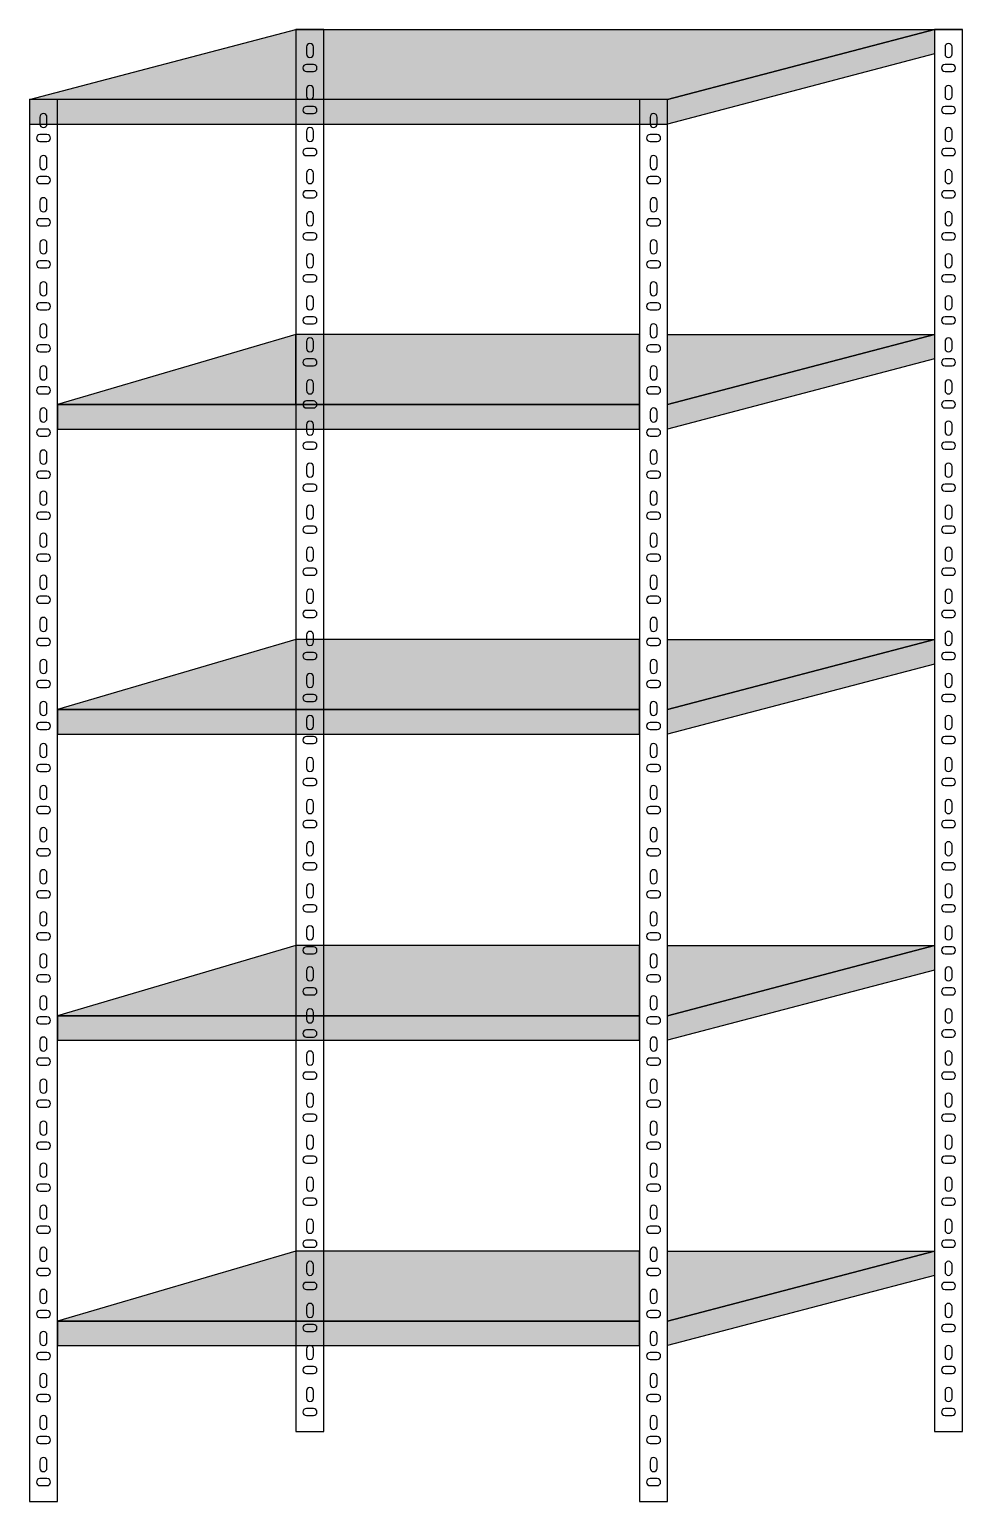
# Model space of a CAD drawing. Header units: millimetres. Extents: x 6614975 to 6624097, y 8742145 to 8746891.
# Drawn here: x 6615301.3 to 6615434.4, y 8745590.1 to 8745800.1 of the extents above; entities that cross this region are included whole.
import ezdxf

# ---------------------------------------------------------------- set-up
doc = ezdxf.new("R2010")
doc.units = ezdxf.units.MM

msp = doc.modelspace()

# ---------------------------------------------------------------- hatches: boundary and pattern name
h = msp.add_hatch(color=8)
h.dxf.hatch_style = 1
h.paths.add_polyline_path([(6615392.341, 8745790.06), (6615430.393, 8745800.06), (6615343.341, 8745800.06), (6615339.341, 8745800.06), (6615301.341, 8745790.06)])
h = msp.add_hatch(color=8)
h.dxf.hatch_style = 1
h.paths.add_polyline_path([(6615430.393, 8745796.56), (6615430.393, 8745800.06), (6615392.341, 8745790.06), (6615392.341, 8745786.56)])
h = msp.add_hatch(color=8)
h.dxf.hatch_style = 1
h.paths.add_polyline_path([(6615301.341, 8745790.06), (6615301.341, 8745786.56), (6615392.341, 8745786.56), (6615392.341, 8745790.06)])
h = msp.add_hatch(color=8)
h.dxf.hatch_style = 1
h.paths.add_polyline_path([(6615339.341, 8745756.56), (6615305.341, 8745746.56), (6615388.341, 8745746.56), (6615388.341, 8745756.56)])
h = msp.add_hatch(color=8)
h.dxf.hatch_style = 1
h.paths.add_polyline_path([(6615430.393, 8745753.06), (6615430.393, 8745756.56), (6615392.341, 8745746.56), (6615392.341, 8745743.06)])
h = msp.add_hatch(color=8)
h.dxf.hatch_style = 1
h.paths.add_polyline_path([(6615430.393, 8745756.56), (6615392.341, 8745756.56), (6615392.341, 8745746.56)])
h = msp.add_hatch(color=8)
h.dxf.hatch_style = 1
h.paths.add_polyline_path([(6615388.341, 8745743.06), (6615388.341, 8745746.56), (6615305.341, 8745746.56), (6615305.341, 8745743.06)])
h = msp.add_hatch(color=8)
h.dxf.hatch_style = 1
h.paths.add_polyline_path([(6615339.341, 8745713.033), (6615305.341, 8745703.033), (6615388.341, 8745703.033), (6615388.341, 8745713.033)])
h = msp.add_hatch(color=8)
h.dxf.hatch_style = 1
h.paths.add_polyline_path([(6615430.393, 8745709.533), (6615430.393, 8745713.033), (6615392.341, 8745703.033), (6615392.341, 8745699.533)])
h = msp.add_hatch(color=8)
h.dxf.hatch_style = 1
h.paths.add_polyline_path([(6615430.393, 8745713.033), (6615392.341, 8745713.033), (6615392.341, 8745703.033)])
h = msp.add_hatch(color=8)
h.dxf.hatch_style = 1
h.paths.add_polyline_path([(6615388.341, 8745699.533), (6615388.341, 8745703.033), (6615305.341, 8745703.033), (6615305.341, 8745699.533)])
h = msp.add_hatch(color=8)
h.dxf.hatch_style = 1
h.paths.add_polyline_path([(6615339.341, 8745669.362), (6615305.341, 8745659.362), (6615388.341, 8745659.362), (6615388.341, 8745669.362)])
h = msp.add_hatch(color=8)
h.dxf.hatch_style = 1
h.paths.add_polyline_path([(6615430.393, 8745665.862), (6615430.393, 8745669.362), (6615392.341, 8745659.362), (6615392.341, 8745655.862)])
h = msp.add_hatch(color=8)
h.dxf.hatch_style = 1
h.paths.add_polyline_path([(6615430.393, 8745669.362), (6615392.341, 8745669.362), (6615392.341, 8745659.362)])
h = msp.add_hatch(color=8)
h.dxf.hatch_style = 1
h.paths.add_polyline_path([(6615388.341, 8745655.862), (6615388.341, 8745659.362), (6615305.341, 8745659.362), (6615305.341, 8745655.862)])
h = msp.add_hatch(color=8)
h.dxf.hatch_style = 1
h.paths.add_polyline_path([(6615339.341, 8745625.8), (6615305.341, 8745615.8), (6615388.341, 8745615.8), (6615388.341, 8745625.8)])
h = msp.add_hatch(color=8)
h.dxf.hatch_style = 1
h.paths.add_polyline_path([(6615430.393, 8745622.3), (6615430.393, 8745625.8), (6615392.341, 8745615.8), (6615392.341, 8745612.3)])
h = msp.add_hatch(color=8)
h.dxf.hatch_style = 1
h.paths.add_polyline_path([(6615430.393, 8745625.8), (6615392.341, 8745625.8), (6615392.341, 8745615.8)])
h = msp.add_hatch(color=8)
h.dxf.hatch_style = 1
h.paths.add_polyline_path([(6615388.341, 8745612.3), (6615388.341, 8745615.8), (6615305.341, 8745615.8), (6615305.341, 8745612.3)])

# ---------------------------------------------------------------- linework, layer by layer
for p, q in [((6615339.341, 8745800.06), (6615343.341, 8745800.06)), ((6615339.341, 8745746.56), (6615339.341, 8745756.56))]:
    msp.add_line(p, q)
for points in [[(6615430.393, 8745800.06), (6615392.341, 8745790.06), (6615301.341, 8745790.06), (6615339.341, 8745800.06), (6615343.341, 8745800.06), (6615434.393, 8745800.06)], [(6615339.341, 8745756.56), (6615305.341, 8745746.56), (6615388.341, 8745746.56), (6615388.341, 8745756.56), (6615339.341, 8745756.56)], [(6615339.341, 8745713.033), (6615305.341, 8745703.033), (6615388.341, 8745703.033), (6615388.341, 8745713.033), (6615339.341, 8745713.033)], [(6615339.341, 8745669.362), (6615305.341, 8745659.362), (6615388.341, 8745659.362), (6615388.341, 8745669.362), (6615339.341, 8745669.362)], [(6615339.341, 8745625.8), (6615305.341, 8745615.8), (6615388.341, 8745615.8), (6615388.341, 8745625.8), (6615339.341, 8745625.8)]]:
    msp.add_lwpolyline(points)
for points in [[(6615339.341, 8745600.06), (6615343.341, 8745600.06), (6615343.341, 8745800.06), (6615339.341, 8745800.06)], [(6615392.341, 8745790.06), (6615430.393, 8745800.06), (6615430.393, 8745796.56), (6615392.341, 8745786.56)], [(6615430.393, 8745600.06), (6615434.393, 8745600.06), (6615434.393, 8745800.06), (6615430.393, 8745800.06)], [(6615301.341, 8745590.06), (6615305.341, 8745590.06), (6615305.341, 8745790.06), (6615301.341, 8745790.06)], [(6615301.341, 8745786.56), (6615392.341, 8745786.56), (6615392.341, 8745790.06), (6615301.341, 8745790.06)], [(6615388.341, 8745590.06), (6615392.341, 8745590.06), (6615392.341, 8745790.06), (6615388.341, 8745790.06)], [(6615392.341, 8745746.56), (6615430.393, 8745756.56), (6615430.393, 8745753.06), (6615392.341, 8745743.06)], [(6615392.341, 8745756.56), (6615430.393, 8745756.56), (6615392.341, 8745746.56)], [(6615305.341, 8745743.06), (6615388.341, 8745743.06), (6615388.341, 8745746.56), (6615305.341, 8745746.56)], [(6615392.341, 8745703.033), (6615430.393, 8745713.033), (6615430.393, 8745709.533), (6615392.341, 8745699.533)], [(6615392.341, 8745713.033), (6615430.393, 8745713.033), (6615392.341, 8745703.033)], [(6615305.341, 8745699.533), (6615388.341, 8745699.533), (6615388.341, 8745703.033), (6615305.341, 8745703.033)], [(6615392.341, 8745659.362), (6615430.393, 8745669.362), (6615430.393, 8745665.862), (6615392.341, 8745655.862)], [(6615392.341, 8745669.362), (6615430.393, 8745669.362), (6615392.341, 8745659.362)], [(6615305.341, 8745655.862), (6615388.341, 8745655.862), (6615388.341, 8745659.362), (6615305.341, 8745659.362)], [(6615392.341, 8745615.8), (6615430.393, 8745625.8), (6615430.393, 8745622.3), (6615392.341, 8745612.3)], [(6615392.341, 8745625.8), (6615430.393, 8745625.8), (6615392.341, 8745615.8)], [(6615305.341, 8745612.3), (6615388.341, 8745612.3), (6615388.341, 8745615.8), (6615305.341, 8745615.8)]]:
    msp.add_lwpolyline(points, close=True)
for points in [[(6615340.841, 8745796.56, 1), (6615341.841, 8745796.56), (6615341.841, 8745797.56, 1), (6615340.841, 8745797.56)], [(6615431.893, 8745796.56, 1), (6615432.893, 8745796.56), (6615432.893, 8745797.56, 1), (6615431.893, 8745797.56)], [(6615340.841, 8745795.06, 1), (6615340.841, 8745794.06), (6615341.841, 8745794.06, 1), (6615341.841, 8745795.06)], [(6615431.893, 8745795.06, 1), (6615431.893, 8745794.06), (6615432.893, 8745794.06, 1), (6615432.893, 8745795.06)], [(6615340.841, 8745790.56, 1), (6615341.841, 8745790.56), (6615341.841, 8745791.56, 1), (6615340.841, 8745791.56)], [(6615431.893, 8745790.56, 1), (6615432.893, 8745790.56), (6615432.893, 8745791.56, 1), (6615431.893, 8745791.56)], [(6615340.841, 8745789.06, 1), (6615340.841, 8745788.06), (6615341.841, 8745788.06, 1), (6615341.841, 8745789.06)], [(6615431.893, 8745789.06, 1), (6615431.893, 8745788.06), (6615432.893, 8745788.06, 1), (6615432.893, 8745789.06)], [(6615302.841, 8745786.56, 1), (6615303.841, 8745786.56), (6615303.841, 8745787.56, 1), (6615302.841, 8745787.56)], [(6615340.841, 8745784.56, 1), (6615341.841, 8745784.56), (6615341.841, 8745785.56, 1), (6615340.841, 8745785.56)], [(6615389.841, 8745786.56, 1), (6615390.841, 8745786.56), (6615390.841, 8745787.56, 1), (6615389.841, 8745787.56)], [(6615431.893, 8745784.56, 1), (6615432.893, 8745784.56), (6615432.893, 8745785.56, 1), (6615431.893, 8745785.56)], [(6615302.841, 8745785.06, 1), (6615302.841, 8745784.06), (6615303.841, 8745784.06, 1), (6615303.841, 8745785.06)], [(6615389.841, 8745785.06, 1), (6615389.841, 8745784.06), (6615390.841, 8745784.06, 1), (6615390.841, 8745785.06)], [(6615302.841, 8745780.56, 1), (6615303.841, 8745780.56), (6615303.841, 8745781.56, 1), (6615302.841, 8745781.56)], [(6615340.841, 8745783.06, 1), (6615340.841, 8745782.06), (6615341.841, 8745782.06, 1), (6615341.841, 8745783.06)], [(6615389.841, 8745780.56, 1), (6615390.841, 8745780.56), (6615390.841, 8745781.56, 1), (6615389.841, 8745781.56)], [(6615431.893, 8745783.06, 1), (6615431.893, 8745782.06), (6615432.893, 8745782.06, 1), (6615432.893, 8745783.06)], [(6615340.841, 8745778.56, 1), (6615341.841, 8745778.56), (6615341.841, 8745779.56, 1), (6615340.841, 8745779.56)], [(6615431.893, 8745778.56, 1), (6615432.893, 8745778.56), (6615432.893, 8745779.56, 1), (6615431.893, 8745779.56)], [(6615302.841, 8745779.06, 1), (6615302.841, 8745778.06), (6615303.841, 8745778.06, 1), (6615303.841, 8745779.06)], [(6615389.841, 8745779.06, 1), (6615389.841, 8745778.06), (6615390.841, 8745778.06, 1), (6615390.841, 8745779.06)], [(6615302.841, 8745774.56, 1), (6615303.841, 8745774.56), (6615303.841, 8745775.56, 1), (6615302.841, 8745775.56)], [(6615340.841, 8745777.06, 1), (6615340.841, 8745776.06), (6615341.841, 8745776.06, 1), (6615341.841, 8745777.06)], [(6615389.841, 8745774.56, 1), (6615390.841, 8745774.56), (6615390.841, 8745775.56, 1), (6615389.841, 8745775.56)], [(6615431.893, 8745777.06, 1), (6615431.893, 8745776.06), (6615432.893, 8745776.06, 1), (6615432.893, 8745777.06)], [(6615340.841, 8745772.56, 1), (6615341.841, 8745772.56), (6615341.841, 8745773.56, 1), (6615340.841, 8745773.56)], [(6615431.893, 8745772.56, 1), (6615432.893, 8745772.56), (6615432.893, 8745773.56, 1), (6615431.893, 8745773.56)], [(6615302.841, 8745773.06, 1), (6615302.841, 8745772.06), (6615303.841, 8745772.06, 1), (6615303.841, 8745773.06)], [(6615389.841, 8745773.06, 1), (6615389.841, 8745772.06), (6615390.841, 8745772.06, 1), (6615390.841, 8745773.06)], [(6615302.841, 8745768.56, 1), (6615303.841, 8745768.56), (6615303.841, 8745769.56, 1), (6615302.841, 8745769.56)], [(6615340.841, 8745771.06, 1), (6615340.841, 8745770.06), (6615341.841, 8745770.06, 1), (6615341.841, 8745771.06)], [(6615389.841, 8745768.56, 1), (6615390.841, 8745768.56), (6615390.841, 8745769.56, 1), (6615389.841, 8745769.56)], [(6615431.893, 8745771.06, 1), (6615431.893, 8745770.06), (6615432.893, 8745770.06, 1), (6615432.893, 8745771.06)], [(6615340.841, 8745766.56, 1), (6615341.841, 8745766.56), (6615341.841, 8745767.56, 1), (6615340.841, 8745767.56)], [(6615431.893, 8745766.56, 1), (6615432.893, 8745766.56), (6615432.893, 8745767.56, 1), (6615431.893, 8745767.56)], [(6615302.841, 8745767.06, 1), (6615302.841, 8745766.06), (6615303.841, 8745766.06, 1), (6615303.841, 8745767.06)], [(6615340.841, 8745765.06, 1), (6615340.841, 8745764.06), (6615341.841, 8745764.06, 1), (6615341.841, 8745765.06)], [(6615389.841, 8745767.06, 1), (6615389.841, 8745766.06), (6615390.841, 8745766.06, 1), (6615390.841, 8745767.06)], [(6615431.893, 8745765.06, 1), (6615431.893, 8745764.06), (6615432.893, 8745764.06, 1), (6615432.893, 8745765.06)], [(6615302.841, 8745762.56, 1), (6615303.841, 8745762.56), (6615303.841, 8745763.56, 1), (6615302.841, 8745763.56)], [(6615389.841, 8745762.56, 1), (6615390.841, 8745762.56), (6615390.841, 8745763.56, 1), (6615389.841, 8745763.56)], [(6615302.841, 8745761.06, 1), (6615302.841, 8745760.06), (6615303.841, 8745760.06, 1), (6615303.841, 8745761.06)], [(6615340.841, 8745760.56, 1), (6615341.841, 8745760.56), (6615341.841, 8745761.56, 1), (6615340.841, 8745761.56)], [(6615389.841, 8745761.06, 1), (6615389.841, 8745760.06), (6615390.841, 8745760.06, 1), (6615390.841, 8745761.06)], [(6615431.893, 8745760.56, 1), (6615432.893, 8745760.56), (6615432.893, 8745761.56, 1), (6615431.893, 8745761.56)], [(6615340.841, 8745759.06, 1), (6615340.841, 8745758.06), (6615341.841, 8745758.06, 1), (6615341.841, 8745759.06)], [(6615431.893, 8745759.06, 1), (6615431.893, 8745758.06), (6615432.893, 8745758.06, 1), (6615432.893, 8745759.06)], [(6615302.841, 8745756.56, 1), (6615303.841, 8745756.56), (6615303.841, 8745757.56, 1), (6615302.841, 8745757.56)], [(6615389.841, 8745756.56, 1), (6615390.841, 8745756.56), (6615390.841, 8745757.56, 1), (6615389.841, 8745757.56)], [(6615302.841, 8745755.06, 1), (6615302.841, 8745754.06), (6615303.841, 8745754.06, 1), (6615303.841, 8745755.06)], [(6615340.841, 8745754.56, 1), (6615341.841, 8745754.56), (6615341.841, 8745755.56, 1), (6615340.841, 8745755.56)], [(6615389.841, 8745755.06, 1), (6615389.841, 8745754.06), (6615390.841, 8745754.06, 1), (6615390.841, 8745755.06)], [(6615431.893, 8745754.56, 1), (6615432.893, 8745754.56), (6615432.893, 8745755.56, 1), (6615431.893, 8745755.56)], [(6615340.841, 8745753.06, 1), (6615340.841, 8745752.06), (6615341.841, 8745752.06, 1), (6615341.841, 8745753.06)], [(6615431.893, 8745753.06, 1), (6615431.893, 8745752.06), (6615432.893, 8745752.06, 1), (6615432.893, 8745753.06)], [(6615302.841, 8745750.56, 1), (6615303.841, 8745750.56), (6615303.841, 8745751.56, 1), (6615302.841, 8745751.56)], [(6615389.841, 8745750.56, 1), (6615390.841, 8745750.56), (6615390.841, 8745751.56, 1), (6615389.841, 8745751.56)], [(6615302.841, 8745749.06, 1), (6615302.841, 8745748.06), (6615303.841, 8745748.06, 1), (6615303.841, 8745749.06)], [(6615340.841, 8745748.56, 1), (6615341.841, 8745748.56), (6615341.841, 8745749.56, 1), (6615340.841, 8745749.56)], [(6615389.841, 8745749.06, 1), (6615389.841, 8745748.06), (6615390.841, 8745748.06, 1), (6615390.841, 8745749.06)], [(6615431.893, 8745748.56, 1), (6615432.893, 8745748.56), (6615432.893, 8745749.56, 1), (6615431.893, 8745749.56)], [(6615340.841, 8745747.06, 1), (6615340.841, 8745746.06), (6615341.841, 8745746.06, 1), (6615341.841, 8745747.06)], [(6615431.893, 8745747.06, 1), (6615431.893, 8745746.06), (6615432.893, 8745746.06, 1), (6615432.893, 8745747.06)], [(6615302.841, 8745744.56, 1), (6615303.841, 8745744.56), (6615303.841, 8745745.56, 1), (6615302.841, 8745745.56)], [(6615340.841, 8745742.694, 1), (6615341.841, 8745742.694), (6615341.841, 8745743.694, 1), (6615340.841, 8745743.694)], [(6615389.841, 8745744.56, 1), (6615390.841, 8745744.56), (6615390.841, 8745745.56, 1), (6615389.841, 8745745.56)], [(6615431.893, 8745742.694, 1), (6615432.893, 8745742.694), (6615432.893, 8745743.694, 1), (6615431.893, 8745743.694)], [(6615302.841, 8745743.06, 1), (6615302.841, 8745742.06), (6615303.841, 8745742.06, 1), (6615303.841, 8745743.06)], [(6615389.841, 8745743.06, 1), (6615389.841, 8745742.06), (6615390.841, 8745742.06, 1), (6615390.841, 8745743.06)], [(6615302.841, 8745738.56, 1), (6615303.841, 8745738.56), (6615303.841, 8745739.56, 1), (6615302.841, 8745739.56)], [(6615340.841, 8745741.194, 1), (6615340.841, 8745740.194), (6615341.841, 8745740.194, 1), (6615341.841, 8745741.194)], [(6615389.841, 8745738.56, 1), (6615390.841, 8745738.56), (6615390.841, 8745739.56, 1), (6615389.841, 8745739.56)], [(6615431.893, 8745741.194, 1), (6615431.893, 8745740.194), (6615432.893, 8745740.194, 1), (6615432.893, 8745741.194)], [(6615340.841, 8745736.694, 1), (6615341.841, 8745736.694), (6615341.841, 8745737.694, 1), (6615340.841, 8745737.694)], [(6615431.893, 8745736.694, 1), (6615432.893, 8745736.694), (6615432.893, 8745737.694, 1), (6615431.893, 8745737.694)], [(6615302.841, 8745737.06, 1), (6615302.841, 8745736.06), (6615303.841, 8745736.06, 1), (6615303.841, 8745737.06)], [(6615389.841, 8745737.06, 1), (6615389.841, 8745736.06), (6615390.841, 8745736.06, 1), (6615390.841, 8745737.06)], [(6615302.841, 8745732.694, 1), (6615303.841, 8745732.694), (6615303.841, 8745733.694, 1), (6615302.841, 8745733.694)], [(6615340.841, 8745735.194, 1), (6615340.841, 8745734.194), (6615341.841, 8745734.194, 1), (6615341.841, 8745735.194)], [(6615389.841, 8745732.694, 1), (6615390.841, 8745732.694), (6615390.841, 8745733.694, 1), (6615389.841, 8745733.694)], [(6615431.893, 8745735.194, 1), (6615431.893, 8745734.194), (6615432.893, 8745734.194, 1), (6615432.893, 8745735.194)], [(6615340.841, 8745730.694, 1), (6615341.841, 8745730.694), (6615341.841, 8745731.694, 1), (6615340.841, 8745731.694)], [(6615431.893, 8745730.694, 1), (6615432.893, 8745730.694), (6615432.893, 8745731.694, 1), (6615431.893, 8745731.694)], [(6615302.841, 8745731.194, 1), (6615302.841, 8745730.194), (6615303.841, 8745730.194, 1), (6615303.841, 8745731.194)], [(6615389.841, 8745731.194, 1), (6615389.841, 8745730.194), (6615390.841, 8745730.194, 1), (6615390.841, 8745731.194)], [(6615302.841, 8745726.694, 1), (6615303.841, 8745726.694), (6615303.841, 8745727.694, 1), (6615302.841, 8745727.694)], [(6615340.841, 8745729.194, 1), (6615340.841, 8745728.194), (6615341.841, 8745728.194, 1), (6615341.841, 8745729.194)], [(6615389.841, 8745726.694, 1), (6615390.841, 8745726.694), (6615390.841, 8745727.694, 1), (6615389.841, 8745727.694)], [(6615431.893, 8745729.194, 1), (6615431.893, 8745728.194), (6615432.893, 8745728.194, 1), (6615432.893, 8745729.194)], [(6615302.841, 8745725.194, 1), (6615302.841, 8745724.194), (6615303.841, 8745724.194, 1), (6615303.841, 8745725.194)], [(6615340.841, 8745724.694, 1), (6615341.841, 8745724.694), (6615341.841, 8745725.694, 1), (6615340.841, 8745725.694)], [(6615389.841, 8745725.194, 1), (6615389.841, 8745724.194), (6615390.841, 8745724.194, 1), (6615390.841, 8745725.194)], [(6615431.893, 8745724.694, 1), (6615432.893, 8745724.694), (6615432.893, 8745725.694, 1), (6615431.893, 8745725.694)], [(6615340.841, 8745723.194, 1), (6615340.841, 8745722.194), (6615341.841, 8745722.194, 1), (6615341.841, 8745723.194)], [(6615431.893, 8745723.194, 1), (6615431.893, 8745722.194), (6615432.893, 8745722.194, 1), (6615432.893, 8745723.194)], [(6615302.841, 8745720.694, 1), (6615303.841, 8745720.694), (6615303.841, 8745721.694, 1), (6615302.841, 8745721.694)], [(6615389.841, 8745720.694, 1), (6615390.841, 8745720.694), (6615390.841, 8745721.694, 1), (6615389.841, 8745721.694)], [(6615302.841, 8745719.194, 1), (6615302.841, 8745718.194), (6615303.841, 8745718.194, 1), (6615303.841, 8745719.194)], [(6615340.841, 8745718.694, 1), (6615341.841, 8745718.694), (6615341.841, 8745719.694, 1), (6615340.841, 8745719.694)], [(6615389.841, 8745719.194, 1), (6615389.841, 8745718.194), (6615390.841, 8745718.194, 1), (6615390.841, 8745719.194)], [(6615431.893, 8745718.694, 1), (6615432.893, 8745718.694), (6615432.893, 8745719.694, 1), (6615431.893, 8745719.694)], [(6615340.841, 8745717.194, 1), (6615340.841, 8745716.194), (6615341.841, 8745716.194, 1), (6615341.841, 8745717.194)], [(6615431.893, 8745717.194, 1), (6615431.893, 8745716.194), (6615432.893, 8745716.194, 1), (6615432.893, 8745717.194)], [(6615302.841, 8745714.694, 1), (6615303.841, 8745714.694), (6615303.841, 8745715.694, 1), (6615302.841, 8745715.694)], [(6615389.841, 8745714.694, 1), (6615390.841, 8745714.694), (6615390.841, 8745715.694, 1), (6615389.841, 8745715.694)], [(6615302.841, 8745713.194, 1), (6615302.841, 8745712.194), (6615303.841, 8745712.194, 1), (6615303.841, 8745713.194)], [(6615340.841, 8745712.694, 1), (6615341.841, 8745712.694), (6615341.841, 8745713.694, 1), (6615340.841, 8745713.694)], [(6615389.841, 8745713.194, 1), (6615389.841, 8745712.194), (6615390.841, 8745712.194, 1), (6615390.841, 8745713.194)], [(6615431.893, 8745712.694, 1), (6615432.893, 8745712.694), (6615432.893, 8745713.694, 1), (6615431.893, 8745713.694)], [(6615340.841, 8745711.194, 1), (6615340.841, 8745710.194), (6615341.841, 8745710.194, 1), (6615341.841, 8745711.194)], [(6615431.893, 8745711.194, 1), (6615431.893, 8745710.194), (6615432.893, 8745710.194, 1), (6615432.893, 8745711.194)], [(6615302.841, 8745708.694, 1), (6615303.841, 8745708.694), (6615303.841, 8745709.694, 1), (6615302.841, 8745709.694)], [(6615389.841, 8745708.694, 1), (6615390.841, 8745708.694), (6615390.841, 8745709.694, 1), (6615389.841, 8745709.694)], [(6615302.841, 8745707.194, 1), (6615302.841, 8745706.194), (6615303.841, 8745706.194, 1), (6615303.841, 8745707.194)], [(6615340.841, 8745706.694, 1), (6615341.841, 8745706.694), (6615341.841, 8745707.694, 1), (6615340.841, 8745707.694)], [(6615389.841, 8745707.194, 1), (6615389.841, 8745706.194), (6615390.841, 8745706.194, 1), (6615390.841, 8745707.194)], [(6615431.893, 8745706.694, 1), (6615432.893, 8745706.694), (6615432.893, 8745707.694, 1), (6615431.893, 8745707.694)], [(6615302.841, 8745702.694, 1), (6615303.841, 8745702.694), (6615303.841, 8745703.694, 1), (6615302.841, 8745703.694)], [(6615340.841, 8745705.194, 1), (6615340.841, 8745704.194), (6615341.841, 8745704.194, 1), (6615341.841, 8745705.194)], [(6615389.841, 8745702.694, 1), (6615390.841, 8745702.694), (6615390.841, 8745703.694, 1), (6615389.841, 8745703.694)], [(6615431.893, 8745705.194, 1), (6615431.893, 8745704.194), (6615432.893, 8745704.194, 1), (6615432.893, 8745705.194)], [(6615340.841, 8745700.694, 1), (6615341.841, 8745700.694), (6615341.841, 8745701.694, 1), (6615340.841, 8745701.694)], [(6615431.893, 8745700.694, 1), (6615432.893, 8745700.694), (6615432.893, 8745701.694, 1), (6615431.893, 8745701.694)], [(6615302.841, 8745701.194, 1), (6615302.841, 8745700.194), (6615303.841, 8745700.194, 1), (6615303.841, 8745701.194)], [(6615389.841, 8745701.194, 1), (6615389.841, 8745700.194), (6615390.841, 8745700.194, 1), (6615390.841, 8745701.194)], [(6615302.841, 8745696.694, 1), (6615303.841, 8745696.694), (6615303.841, 8745697.694, 1), (6615302.841, 8745697.694)], [(6615340.841, 8745699.194, 1), (6615340.841, 8745698.194), (6615341.841, 8745698.194, 1), (6615341.841, 8745699.194)], [(6615389.841, 8745696.694, 1), (6615390.841, 8745696.694), (6615390.841, 8745697.694, 1), (6615389.841, 8745697.694)], [(6615431.893, 8745699.194, 1), (6615431.893, 8745698.194), (6615432.893, 8745698.194, 1), (6615432.893, 8745699.194)], [(6615340.841, 8745694.694, 1), (6615341.841, 8745694.694), (6615341.841, 8745695.694, 1), (6615340.841, 8745695.694)], [(6615431.893, 8745694.694, 1), (6615432.893, 8745694.694), (6615432.893, 8745695.694, 1), (6615431.893, 8745695.694)], [(6615302.841, 8745695.194, 1), (6615302.841, 8745694.194), (6615303.841, 8745694.194, 1), (6615303.841, 8745695.194)], [(6615389.841, 8745695.194, 1), (6615389.841, 8745694.194), (6615390.841, 8745694.194, 1), (6615390.841, 8745695.194)], [(6615302.841, 8745690.694, 1), (6615303.841, 8745690.694), (6615303.841, 8745691.694, 1), (6615302.841, 8745691.694)], [(6615340.841, 8745693.194, 1), (6615340.841, 8745692.194), (6615341.841, 8745692.194, 1), (6615341.841, 8745693.194)], [(6615389.841, 8745690.694, 1), (6615390.841, 8745690.694), (6615390.841, 8745691.694, 1), (6615389.841, 8745691.694)], [(6615431.893, 8745693.194, 1), (6615431.893, 8745692.194), (6615432.893, 8745692.194, 1), (6615432.893, 8745693.194)], [(6615340.841, 8745688.694, 1), (6615341.841, 8745688.694), (6615341.841, 8745689.694, 1), (6615340.841, 8745689.694)], [(6615431.893, 8745688.694, 1), (6615432.893, 8745688.694), (6615432.893, 8745689.694, 1), (6615431.893, 8745689.694)], [(6615302.841, 8745689.194, 1), (6615302.841, 8745688.194), (6615303.841, 8745688.194, 1), (6615303.841, 8745689.194)], [(6615389.841, 8745689.194, 1), (6615389.841, 8745688.194), (6615390.841, 8745688.194, 1), (6615390.841, 8745689.194)], [(6615302.841, 8745684.694, 1), (6615303.841, 8745684.694), (6615303.841, 8745685.694, 1), (6615302.841, 8745685.694)], [(6615340.841, 8745687.194, 1), (6615340.841, 8745686.194), (6615341.841, 8745686.194, 1), (6615341.841, 8745687.194)], [(6615389.841, 8745684.694, 1), (6615390.841, 8745684.694), (6615390.841, 8745685.694, 1), (6615389.841, 8745685.694)], [(6615431.893, 8745687.194, 1), (6615431.893, 8745686.194), (6615432.893, 8745686.194, 1), (6615432.893, 8745687.194)], [(6615302.841, 8745683.194, 1), (6615302.841, 8745682.194), (6615303.841, 8745682.194, 1), (6615303.841, 8745683.194)], [(6615340.841, 8745682.694, 1), (6615341.841, 8745682.694), (6615341.841, 8745683.694, 1), (6615340.841, 8745683.694)], [(6615389.841, 8745683.194, 1), (6615389.841, 8745682.194), (6615390.841, 8745682.194, 1), (6615390.841, 8745683.194)], [(6615431.893, 8745682.694, 1), (6615432.893, 8745682.694), (6615432.893, 8745683.694, 1), (6615431.893, 8745683.694)], [(6615340.841, 8745681.194, 1), (6615340.841, 8745680.194), (6615341.841, 8745680.194, 1), (6615341.841, 8745681.194)], [(6615431.893, 8745681.194, 1), (6615431.893, 8745680.194), (6615432.893, 8745680.194, 1), (6615432.893, 8745681.194)], [(6615302.841, 8745678.694, 1), (6615303.841, 8745678.694), (6615303.841, 8745679.694, 1), (6615302.841, 8745679.694)], [(6615389.841, 8745678.694, 1), (6615390.841, 8745678.694), (6615390.841, 8745679.694, 1), (6615389.841, 8745679.694)], [(6615302.841, 8745677.194, 1), (6615302.841, 8745676.194), (6615303.841, 8745676.194, 1), (6615303.841, 8745677.194)], [(6615340.841, 8745676.694, 1), (6615341.841, 8745676.694), (6615341.841, 8745677.694, 1), (6615340.841, 8745677.694)], [(6615389.841, 8745677.194, 1), (6615389.841, 8745676.194), (6615390.841, 8745676.194, 1), (6615390.841, 8745677.194)], [(6615431.893, 8745676.694, 1), (6615432.893, 8745676.694), (6615432.893, 8745677.694, 1), (6615431.893, 8745677.694)], [(6615340.841, 8745675.194, 1), (6615340.841, 8745674.194), (6615341.841, 8745674.194, 1), (6615341.841, 8745675.194)], [(6615431.893, 8745675.194, 1), (6615431.893, 8745674.194), (6615432.893, 8745674.194, 1), (6615432.893, 8745675.194)], [(6615302.841, 8745672.694, 1), (6615303.841, 8745672.694), (6615303.841, 8745673.694, 1), (6615302.841, 8745673.694)], [(6615389.841, 8745672.694, 1), (6615390.841, 8745672.694), (6615390.841, 8745673.694, 1), (6615389.841, 8745673.694)], [(6615302.841, 8745671.194, 1), (6615302.841, 8745670.194), (6615303.841, 8745670.194, 1), (6615303.841, 8745671.194)], [(6615340.841, 8745670.694, 1), (6615341.841, 8745670.694), (6615341.841, 8745671.694, 1), (6615340.841, 8745671.694)], [(6615389.841, 8745671.194, 1), (6615389.841, 8745670.194), (6615390.841, 8745670.194, 1), (6615390.841, 8745671.194)], [(6615431.893, 8745670.694, 1), (6615432.893, 8745670.694), (6615432.893, 8745671.694, 1), (6615431.893, 8745671.694)], [(6615340.841, 8745669.194, 1), (6615340.841, 8745668.194), (6615341.841, 8745668.194, 1), (6615341.841, 8745669.194)], [(6615431.893, 8745669.194, 1), (6615431.893, 8745668.194), (6615432.893, 8745668.194, 1), (6615432.893, 8745669.194)], [(6615302.841, 8745666.694, 1), (6615303.841, 8745666.694), (6615303.841, 8745667.694, 1), (6615302.841, 8745667.694)], [(6615340.841, 8745664.829, 1), (6615341.841, 8745664.829), (6615341.841, 8745665.829, 1), (6615340.841, 8745665.829)], [(6615389.841, 8745666.694, 1), (6615390.841, 8745666.694), (6615390.841, 8745667.694, 1), (6615389.841, 8745667.694)], [(6615431.893, 8745664.829, 1), (6615432.893, 8745664.829), (6615432.893, 8745665.829, 1), (6615431.893, 8745665.829)], [(6615302.841, 8745665.194, 1), (6615302.841, 8745664.194), (6615303.841, 8745664.194, 1), (6615303.841, 8745665.194)], [(6615389.841, 8745665.194, 1), (6615389.841, 8745664.194), (6615390.841, 8745664.194, 1), (6615390.841, 8745665.194)], [(6615302.841, 8745660.694, 1), (6615303.841, 8745660.694), (6615303.841, 8745661.694, 1), (6615302.841, 8745661.694)], [(6615340.841, 8745663.329, 1), (6615340.841, 8745662.329), (6615341.841, 8745662.329, 1), (6615341.841, 8745663.329)], [(6615389.841, 8745660.694, 1), (6615390.841, 8745660.694), (6615390.841, 8745661.694, 1), (6615389.841, 8745661.694)], [(6615431.893, 8745663.329, 1), (6615431.893, 8745662.329), (6615432.893, 8745662.329, 1), (6615432.893, 8745663.329)], [(6615340.841, 8745658.829, 1), (6615341.841, 8745658.829), (6615341.841, 8745659.829, 1), (6615340.841, 8745659.829)], [(6615431.893, 8745658.829, 1), (6615432.893, 8745658.829), (6615432.893, 8745659.829, 1), (6615431.893, 8745659.829)], [(6615302.841, 8745659.194, 1), (6615302.841, 8745658.194), (6615303.841, 8745658.194, 1), (6615303.841, 8745659.194)], [(6615389.841, 8745659.194, 1), (6615389.841, 8745658.194), (6615390.841, 8745658.194, 1), (6615390.841, 8745659.194)], [(6615302.841, 8745654.829, 1), (6615303.841, 8745654.829), (6615303.841, 8745655.829, 1), (6615302.841, 8745655.829)], [(6615340.841, 8745657.329, 1), (6615340.841, 8745656.329), (6615341.841, 8745656.329, 1), (6615341.841, 8745657.329)], [(6615389.841, 8745654.829, 1), (6615390.841, 8745654.829), (6615390.841, 8745655.829, 1), (6615389.841, 8745655.829)], [(6615431.893, 8745657.329, 1), (6615431.893, 8745656.329), (6615432.893, 8745656.329, 1), (6615432.893, 8745657.329)], [(6615340.841, 8745652.829, 1), (6615341.841, 8745652.829), (6615341.841, 8745653.829, 1), (6615340.841, 8745653.829)], [(6615431.893, 8745652.829, 1), (6615432.893, 8745652.829), (6615432.893, 8745653.829, 1), (6615431.893, 8745653.829)], [(6615302.841, 8745653.329, 1), (6615302.841, 8745652.329), (6615303.841, 8745652.329, 1), (6615303.841, 8745653.329)], [(6615389.841, 8745653.329, 1), (6615389.841, 8745652.329), (6615390.841, 8745652.329, 1), (6615390.841, 8745653.329)], [(6615302.841, 8745648.829, 1), (6615303.841, 8745648.829), (6615303.841, 8745649.829, 1), (6615302.841, 8745649.829)], [(6615340.841, 8745651.329, 1), (6615340.841, 8745650.329), (6615341.841, 8745650.329, 1), (6615341.841, 8745651.329)], [(6615389.841, 8745648.829, 1), (6615390.841, 8745648.829), (6615390.841, 8745649.829, 1), (6615389.841, 8745649.829)], [(6615431.893, 8745651.329, 1), (6615431.893, 8745650.329), (6615432.893, 8745650.329, 1), (6615432.893, 8745651.329)], [(6615340.841, 8745646.829, 1), (6615341.841, 8745646.829), (6615341.841, 8745647.829, 1), (6615340.841, 8745647.829)], [(6615431.893, 8745646.829, 1), (6615432.893, 8745646.829), (6615432.893, 8745647.829, 1), (6615431.893, 8745647.829)], [(6615302.841, 8745647.329, 1), (6615302.841, 8745646.329), (6615303.841, 8745646.329, 1), (6615303.841, 8745647.329)], [(6615340.841, 8745645.329, 1), (6615340.841, 8745644.329), (6615341.841, 8745644.329, 1), (6615341.841, 8745645.329)], [(6615389.841, 8745647.329, 1), (6615389.841, 8745646.329), (6615390.841, 8745646.329, 1), (6615390.841, 8745647.329)], [(6615431.893, 8745645.329, 1), (6615431.893, 8745644.329), (6615432.893, 8745644.329, 1), (6615432.893, 8745645.329)], [(6615302.841, 8745642.829, 1), (6615303.841, 8745642.829), (6615303.841, 8745643.829, 1), (6615302.841, 8745643.829)], [(6615389.841, 8745642.829, 1), (6615390.841, 8745642.829), (6615390.841, 8745643.829, 1), (6615389.841, 8745643.829)], [(6615302.841, 8745641.329, 1), (6615302.841, 8745640.329), (6615303.841, 8745640.329, 1), (6615303.841, 8745641.329)], [(6615340.841, 8745640.829, 1), (6615341.841, 8745640.829), (6615341.841, 8745641.829, 1), (6615340.841, 8745641.829)], [(6615389.841, 8745641.329, 1), (6615389.841, 8745640.329), (6615390.841, 8745640.329, 1), (6615390.841, 8745641.329)], [(6615431.893, 8745640.829, 1), (6615432.893, 8745640.829), (6615432.893, 8745641.829, 1), (6615431.893, 8745641.829)], [(6615340.841, 8745639.329, 1), (6615340.841, 8745638.329), (6615341.841, 8745638.329, 1), (6615341.841, 8745639.329)], [(6615431.893, 8745639.329, 1), (6615431.893, 8745638.329), (6615432.893, 8745638.329, 1), (6615432.893, 8745639.329)], [(6615302.841, 8745636.829, 1), (6615303.841, 8745636.829), (6615303.841, 8745637.829, 1), (6615302.841, 8745637.829)], [(6615389.841, 8745636.829, 1), (6615390.841, 8745636.829), (6615390.841, 8745637.829, 1), (6615389.841, 8745637.829)], [(6615302.841, 8745635.329, 1), (6615302.841, 8745634.329), (6615303.841, 8745634.329, 1), (6615303.841, 8745635.329)], [(6615340.841, 8745634.829, 1), (6615341.841, 8745634.829), (6615341.841, 8745635.829, 1), (6615340.841, 8745635.829)], [(6615389.841, 8745635.329, 1), (6615389.841, 8745634.329), (6615390.841, 8745634.329, 1), (6615390.841, 8745635.329)], [(6615431.893, 8745634.829, 1), (6615432.893, 8745634.829), (6615432.893, 8745635.829, 1), (6615431.893, 8745635.829)], [(6615340.841, 8745633.329, 1), (6615340.841, 8745632.329), (6615341.841, 8745632.329, 1), (6615341.841, 8745633.329)], [(6615431.893, 8745633.329, 1), (6615431.893, 8745632.329), (6615432.893, 8745632.329, 1), (6615432.893, 8745633.329)], [(6615302.841, 8745630.829, 1), (6615303.841, 8745630.829), (6615303.841, 8745631.829, 1), (6615302.841, 8745631.829)], [(6615389.841, 8745630.829, 1), (6615390.841, 8745630.829), (6615390.841, 8745631.829, 1), (6615389.841, 8745631.829)], [(6615302.841, 8745629.329, 1), (6615302.841, 8745628.329), (6615303.841, 8745628.329, 1), (6615303.841, 8745629.329)], [(6615340.841, 8745628.829, 1), (6615341.841, 8745628.829), (6615341.841, 8745629.829, 1), (6615340.841, 8745629.829)], [(6615389.841, 8745629.329, 1), (6615389.841, 8745628.329), (6615390.841, 8745628.329, 1), (6615390.841, 8745629.329)], [(6615431.893, 8745628.829, 1), (6615432.893, 8745628.829), (6615432.893, 8745629.829, 1), (6615431.893, 8745629.829)], [(6615340.841, 8745627.329, 1), (6615340.841, 8745626.329), (6615341.841, 8745626.329, 1), (6615341.841, 8745627.329)], [(6615431.893, 8745627.329, 1), (6615431.893, 8745626.329), (6615432.893, 8745626.329, 1), (6615432.893, 8745627.329)], [(6615302.841, 8745624.829, 1), (6615303.841, 8745624.829), (6615303.841, 8745625.829, 1), (6615302.841, 8745625.829)], [(6615340.841, 8745622.829, 1), (6615341.841, 8745622.829), (6615341.841, 8745623.829, 1), (6615340.841, 8745623.829)], [(6615389.841, 8745624.829, 1), (6615390.841, 8745624.829), (6615390.841, 8745625.829, 1), (6615389.841, 8745625.829)], [(6615431.893, 8745622.829, 1), (6615432.893, 8745622.829), (6615432.893, 8745623.829, 1), (6615431.893, 8745623.829)], [(6615302.841, 8745623.329, 1), (6615302.841, 8745622.329), (6615303.841, 8745622.329, 1), (6615303.841, 8745623.329)], [(6615389.841, 8745623.329, 1), (6615389.841, 8745622.329), (6615390.841, 8745622.329, 1), (6615390.841, 8745623.329)], [(6615302.841, 8745618.829, 1), (6615303.841, 8745618.829), (6615303.841, 8745619.829, 1), (6615302.841, 8745619.829)], [(6615340.841, 8745621.329, 1), (6615340.841, 8745620.329), (6615341.841, 8745620.329, 1), (6615341.841, 8745621.329)], [(6615389.841, 8745618.829, 1), (6615390.841, 8745618.829), (6615390.841, 8745619.829, 1), (6615389.841, 8745619.829)], [(6615431.893, 8745621.329, 1), (6615431.893, 8745620.329), (6615432.893, 8745620.329, 1), (6615432.893, 8745621.329)], [(6615340.841, 8745616.829, 1), (6615341.841, 8745616.829), (6615341.841, 8745617.829, 1), (6615340.841, 8745617.829)], [(6615431.893, 8745616.829, 1), (6615432.893, 8745616.829), (6615432.893, 8745617.829, 1), (6615431.893, 8745617.829)], [(6615302.841, 8745617.329, 1), (6615302.841, 8745616.329), (6615303.841, 8745616.329, 1), (6615303.841, 8745617.329)], [(6615389.841, 8745617.329, 1), (6615389.841, 8745616.329), (6615390.841, 8745616.329, 1), (6615390.841, 8745617.329)], [(6615302.841, 8745612.829, 1), (6615303.841, 8745612.829), (6615303.841, 8745613.829, 1), (6615302.841, 8745613.829)], [(6615340.841, 8745615.329, 1), (6615340.841, 8745614.329), (6615341.841, 8745614.329, 1), (6615341.841, 8745615.329)], [(6615389.841, 8745612.829, 1), (6615390.841, 8745612.829), (6615390.841, 8745613.829, 1), (6615389.841, 8745613.829)], [(6615431.893, 8745615.329, 1), (6615431.893, 8745614.329), (6615432.893, 8745614.329, 1), (6615432.893, 8745615.329)], [(6615340.841, 8745610.829, 1), (6615341.841, 8745610.829), (6615341.841, 8745611.829, 1), (6615340.841, 8745611.829)], [(6615431.893, 8745610.829, 1), (6615432.893, 8745610.829), (6615432.893, 8745611.829, 1), (6615431.893, 8745611.829)], [(6615302.841, 8745611.329, 1), (6615302.841, 8745610.329), (6615303.841, 8745610.329, 1), (6615303.841, 8745611.329)], [(6615389.841, 8745611.329, 1), (6615389.841, 8745610.329), (6615390.841, 8745610.329, 1), (6615390.841, 8745611.329)], [(6615302.841, 8745606.829, 1), (6615303.841, 8745606.829), (6615303.841, 8745607.829, 1), (6615302.841, 8745607.829)], [(6615340.841, 8745609.329, 1), (6615340.841, 8745608.329), (6615341.841, 8745608.329, 1), (6615341.841, 8745609.329)], [(6615389.841, 8745606.829, 1), (6615390.841, 8745606.829), (6615390.841, 8745607.829, 1), (6615389.841, 8745607.829)], [(6615431.893, 8745609.329, 1), (6615431.893, 8745608.329), (6615432.893, 8745608.329, 1), (6615432.893, 8745609.329)], [(6615340.841, 8745604.829, 1), (6615341.841, 8745604.829), (6615341.841, 8745605.829, 1), (6615340.841, 8745605.829)], [(6615431.893, 8745604.829, 1), (6615432.893, 8745604.829), (6615432.893, 8745605.829, 1), (6615431.893, 8745605.829)], [(6615302.841, 8745605.329, 1), (6615302.841, 8745604.329), (6615303.841, 8745604.329, 1), (6615303.841, 8745605.329)], [(6615340.841, 8745603.329, 1), (6615340.841, 8745602.329), (6615341.841, 8745602.329, 1), (6615341.841, 8745603.329)], [(6615389.841, 8745605.329, 1), (6615389.841, 8745604.329), (6615390.841, 8745604.329, 1), (6615390.841, 8745605.329)], [(6615431.893, 8745603.329, 1), (6615431.893, 8745602.329), (6615432.893, 8745602.329, 1), (6615432.893, 8745603.329)], [(6615302.841, 8745600.829, 1), (6615303.841, 8745600.829), (6615303.841, 8745601.829, 1), (6615302.841, 8745601.829)], [(6615389.841, 8745600.829, 1), (6615390.841, 8745600.829), (6615390.841, 8745601.829, 1), (6615389.841, 8745601.829)], [(6615302.841, 8745599.329, 1), (6615302.841, 8745598.329), (6615303.841, 8745598.329, 1), (6615303.841, 8745599.329)], [(6615389.841, 8745599.329, 1), (6615389.841, 8745598.329), (6615390.841, 8745598.329, 1), (6615390.841, 8745599.329)], [(6615302.841, 8745594.829, 1), (6615303.841, 8745594.829), (6615303.841, 8745595.829, 1), (6615302.841, 8745595.829)], [(6615389.841, 8745594.829, 1), (6615390.841, 8745594.829), (6615390.841, 8745595.829, 1), (6615389.841, 8745595.829)], [(6615302.841, 8745593.329, 1), (6615302.841, 8745592.329), (6615303.841, 8745592.329, 1), (6615303.841, 8745593.329)], [(6615389.841, 8745593.329, 1), (6615389.841, 8745592.329), (6615390.841, 8745592.329, 1), (6615390.841, 8745593.329)]]:
    msp.add_lwpolyline(points, format="xyb", close=True)

doc.saveas('drawing.dxf')
